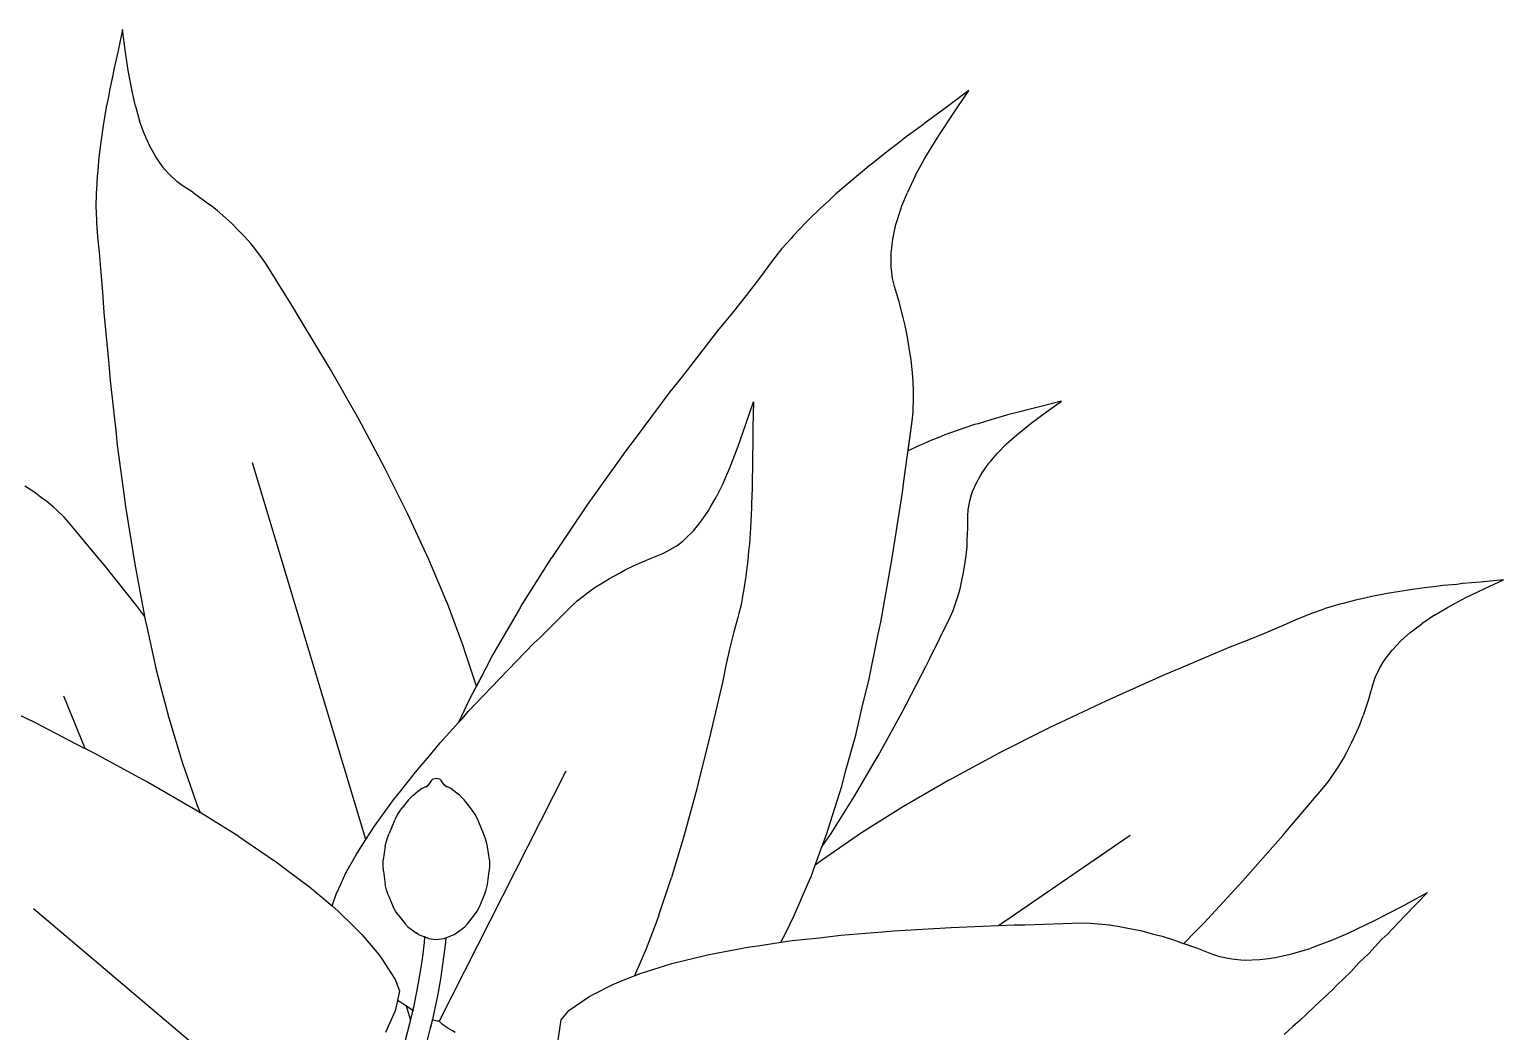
# Model space of a CAD drawing. Header units: metres. Extents: x 244.4 to 340.3, y -4.1 to 64.3.
# Drawn here: x 247.7429 to 248.2057, y 33.5331 to 33.8478 of the extents above; entities that cross this region are included whole.
import ezdxf

# ---------------------------------------------------------------- set-up
doc = ezdxf.new("R2010")
doc.units = ezdxf.units.M
doc.layers.add('Edges', color=7, linetype='Continuous')

msp = doc.modelspace()

# ---------------------------------------------------------------- linework, layer by layer
at = {"layer": 'Edges'}
for p, q in [((247.7722, 33.84777), (247.77067, 33.84063)), ((247.77303, 33.84134), (247.7722, 33.84777)), ((247.77396, 33.83484), (247.77303, 33.84134)), ((247.77067, 33.84063), (247.76941, 33.83517)), ((247.76912, 33.83339), (247.76816, 33.82918)), ((247.76941, 33.83517), (247.76912, 33.83339)), ((247.77514, 33.82836), (247.77396, 33.83484)), ((247.76816, 33.82918), (247.76766, 33.82612)), ((247.7762, 33.82373), (247.77514, 33.82836)), ((248.03786, 33.82862), (248.03026, 33.82292)), ((248.0331, 33.8216), (248.03786, 33.82862)), ((247.76705, 33.82333), (247.76634, 33.81884)), ((247.76766, 33.82612), (247.76705, 33.82333)), ((247.7762, 33.82373), (247.77753, 33.81911)), ((248.03026, 33.82292), (248.02441, 33.8187)), ((247.76634, 33.81884), (247.76608, 33.81762)), ((247.77877, 33.81568), (247.77753, 33.81911)), ((248.02441, 33.8187), (248.02261, 33.81723)), ((248.02843, 33.81452), (248.0331, 33.8216)), ((247.76608, 33.81762), (247.76524, 33.81162)), ((247.77907, 33.81486), (247.77877, 33.81568)), ((247.78077, 33.81111), (247.77907, 33.81486)), ((248.01813, 33.81402), (248.01505, 33.81151)), ((248.02261, 33.81723), (248.01813, 33.81402)), ((248.02404, 33.80732), (248.02843, 33.81452)), ((247.76524, 33.81162), (247.76462, 33.80676)), ((247.78156, 33.80964), (247.78077, 33.81111)), ((247.78264, 33.80775), (247.78156, 33.80964)), ((248.01213, 33.8094), (248.00767, 33.80577)), ((248.01505, 33.81151), (248.01213, 33.8094)), ((247.76446, 33.80451), (247.76416, 33.80158)), ((247.76462, 33.80676), (247.76446, 33.80451)), ((247.7847, 33.80476), (247.78264, 33.80775)), ((247.78537, 33.80394), (247.7847, 33.80476)), ((248.00641, 33.80484), (248.00059, 33.79997)), ((248.00767, 33.80577), (248.00641, 33.80484)), ((248.02115, 33.80206), (248.02404, 33.80732)), ((247.76416, 33.80158), (247.76397, 33.79752)), ((247.78689, 33.80223), (247.78537, 33.80394)), ((247.78922, 33.80006), (247.78689, 33.80223)), ((247.79088, 33.79882), (247.78922, 33.80006)), ((248.00059, 33.79997), (247.99597, 33.79602)), ((248.02115, 33.80206), (248.01854, 33.79661)), ((247.7639, 33.79653), (247.76382, 33.79171)), ((247.76397, 33.79752), (247.7639, 33.79653)), ((247.79433, 33.79656), (247.79088, 33.79882)), ((247.79433, 33.79656), (247.79943, 33.79286)), ((247.99597, 33.79602), (247.99395, 33.79409)), ((248.01685, 33.79239), (248.01854, 33.79661)), ((247.76382, 33.79171), (247.76386, 33.79071)), ((247.76386, 33.79071), (247.76394, 33.78711)), ((247.80184, 33.79093), (247.79943, 33.79286)), ((247.80362, 33.78937), (247.80184, 33.79093)), ((247.99124, 33.79168), (247.98771, 33.78817)), ((247.99395, 33.79409), (247.99124, 33.79168)), ((248.01495, 33.78652), (248.01646, 33.79138)), ((248.01646, 33.79138), (248.01685, 33.79239)), ((247.76394, 33.78711), (247.76418, 33.78411)), ((247.80635, 33.78694), (247.80362, 33.78937)), ((247.8088, 33.78448), (247.80635, 33.78694)), ((247.98683, 33.78735), (247.98281, 33.7831)), ((247.98771, 33.78817), (247.98683, 33.78735)), ((248.01449, 33.78451), (248.01495, 33.78652)), ((247.76418, 33.78411), (247.76427, 33.78267)), ((247.76427, 33.78267), (247.7648, 33.77772)), ((247.81043, 33.78281), (247.8088, 33.78448)), ((247.81229, 33.7807), (247.81043, 33.78281)), ((247.98203, 33.78218), (247.97918, 33.77895)), ((247.98281, 33.7831), (247.98203, 33.78218)), ((248.01346, 33.77748), (248.01396, 33.78189)), ((248.01396, 33.78189), (248.01449, 33.78451)), ((247.7648, 33.77772), (247.76539, 33.77145)), ((247.81323, 33.77952), (247.81229, 33.7807)), ((247.81562, 33.77646), (247.81323, 33.77952)), ((247.97918, 33.77895), (247.97697, 33.77612)), ((248.01343, 33.77618), (248.01346, 33.77748)), ((247.81711, 33.77427), (247.81562, 33.77646)), ((247.8259, 33.76011), (247.81711, 33.77427)), ((247.97589, 33.77479), (247.97241, 33.77007)), ((247.97697, 33.77612), (247.97589, 33.77479)), ((248.01347, 33.77339), (248.01343, 33.77618)), ((248.01393, 33.76952), (248.01347, 33.77339)), ((247.76539, 33.77145), (247.76588, 33.76532)), ((247.97241, 33.77007), (247.96796, 33.76425)), ((248.01449, 33.76704), (248.01393, 33.76952)), ((247.76588, 33.76532), (247.7663, 33.75893)), ((247.96796, 33.76425), (247.96356, 33.75871)), ((248.01597, 33.76221), (248.01449, 33.76704)), ((247.7663, 33.75893), (247.76782, 33.74268)), ((247.82765, 33.75737), (247.8259, 33.76011)), ((247.96356, 33.75871), (247.95894, 33.75311)), ((248.01718, 33.75736), (248.01597, 33.76221)), ((247.8374, 33.74102), (247.82765, 33.75737)), ((248.01785, 33.75478), (248.01718, 33.75736)), ((248.0186, 33.75113), (248.01785, 33.75478)), ((247.95894, 33.75311), (247.94764, 33.7385)), ((248.01905, 33.74832), (248.0186, 33.75113)), ((248.01974, 33.74402), (248.01905, 33.74832)), ((247.76782, 33.74268), (247.76825, 33.73752)), ((247.84631, 33.72537), (247.8374, 33.74102)), ((248.02013, 33.73992), (248.01974, 33.74402)), ((248.02037, 33.7372), (248.02013, 33.73992)), ((247.76825, 33.73752), (247.77014, 33.72078)), ((247.94764, 33.7385), (247.94402, 33.73397)), ((248.02049, 33.73393), (248.02037, 33.7372)), ((247.94402, 33.73397), (247.93279, 33.71889)), ((247.96786, 33.72385), (247.97025, 33.73089)), ((247.97025, 33.73089), (247.97006, 33.72273)), ((248.02037, 33.72773), (248.02047, 33.73218)), ((248.02047, 33.73218), (248.02049, 33.73393)), ((248.06695, 33.73109), (248.06041, 33.72939)), ((248.06219, 33.72768), (248.06695, 33.73109)), ((248.02008, 33.72472), (248.02037, 33.72773)), ((248.04724, 33.72587), (248.0447, 33.72523)), ((248.04995, 33.72672), (248.04724, 33.72587)), ((248.05381, 33.72766), (248.04995, 33.72672)), ((248.05539, 33.72816), (248.05381, 33.72766)), ((248.06041, 33.72939), (248.05539, 33.72816)), ((248.05745, 33.72416), (248.06219, 33.72768)), ((247.84797, 33.72221), (247.84631, 33.72537)), ((247.85443, 33.71021), (247.84797, 33.72221)), ((247.96543, 33.71691), (247.96786, 33.72385)), ((247.97006, 33.72273), (247.97006, 33.7166)), ((248.01742, 33.70596), (248.02008, 33.72472)), ((248.01876, 33.7154), (248.02008, 33.72472)), ((248.03445, 33.72193), (248.03028, 33.72045)), ((248.03965, 33.72368), (248.03445, 33.72193)), ((248.04076, 33.72397), (248.03965, 33.72368)), ((248.0447, 33.72523), (248.04076, 33.72397)), ((248.05287, 33.72045), (248.05745, 33.72416)), ((247.77014, 33.72078), (247.77051, 33.71723)), ((247.77051, 33.71723), (247.77287, 33.69968)), ((247.93279, 33.71889), (247.93039, 33.71578)), ((247.96284, 33.71016), (247.96543, 33.71691)), ((247.97006, 33.7166), (247.96994, 33.71462)), ((248.02182, 33.7169), (248.01876, 33.7154)), ((248.02263, 33.71724), (248.02182, 33.7169)), ((248.02594, 33.71873), (248.02263, 33.71724)), ((248.02841, 33.71967), (248.02594, 33.71873)), ((248.03028, 33.72045), (248.02841, 33.71967)), ((248.04971, 33.71763), (248.04672, 33.71459)), ((248.04971, 33.71763), (248.05287, 33.72045)), ((247.84851, 33.59338), (247.81301, 33.71172)), ((247.93039, 33.71578), (247.9191, 33.69991)), ((247.96994, 33.71462), (247.96997, 33.70998)), ((248.04414, 33.71154), (248.04463, 33.71213)), ((248.04463, 33.71213), (248.04672, 33.71459)), ((247.85755, 33.70389), (247.85443, 33.71021)), ((247.96082, 33.70548), (247.96284, 33.71016)), ((247.96997, 33.70998), (247.9698, 33.70663)), ((248.04033, 33.7056), (248.04128, 33.70729)), ((248.04128, 33.70729), (248.04203, 33.70856)), ((248.04203, 33.70856), (248.04414, 33.71154)), ((247.74427, 33.70258), (247.74147, 33.70435)), ((247.74677, 33.70074), (247.74427, 33.70258)), ((247.86177, 33.69553), (247.85755, 33.70389)), ((247.96082, 33.70548), (247.95856, 33.70093)), ((247.96983, 33.70362), (247.9696, 33.69881)), ((247.9698, 33.70663), (247.96983, 33.70362)), ((248.01698, 33.70233), (248.01742, 33.70596)), ((248.03873, 33.70174), (248.03903, 33.70265)), ((248.03903, 33.70265), (248.04033, 33.7056)), ((247.74844, 33.6995), (247.74677, 33.70074)), ((247.75035, 33.6979), (247.74844, 33.6995)), ((247.75132, 33.697), (247.75035, 33.6979)), ((247.77287, 33.69968), (247.77308, 33.69802)), ((247.77308, 33.69802), (247.77597, 33.67986)), ((247.91803, 33.69845), (247.90691, 33.68196)), ((247.9191, 33.69991), (247.91803, 33.69845)), ((247.95666, 33.69762), (247.95856, 33.70093)), ((247.9696, 33.69881), (247.9696, 33.69751)), ((248.01365, 33.68125), (248.01698, 33.70233)), ((248.03765, 33.69692), (248.03816, 33.69977)), ((248.03816, 33.69977), (248.03873, 33.70174)), ((247.75379, 33.69466), (247.75132, 33.697)), ((247.75534, 33.69295), (247.75379, 33.69466)), ((247.86611, 33.68605), (247.86177, 33.69553)), ((247.95277, 33.69205), (247.95383, 33.69338)), ((247.95383, 33.69338), (247.95621, 33.69685)), ((247.95621, 33.69685), (247.95666, 33.69762)), ((247.9696, 33.69751), (247.96926, 33.69123)), ((248.03753, 33.69501), (248.03765, 33.69692)), ((248.03754, 33.69119), (248.03753, 33.69501)), ((247.76452, 33.68182), (247.75534, 33.69295)), ((247.94884, 33.68781), (247.95138, 33.69038)), ((247.95138, 33.69038), (247.95277, 33.69205)), ((247.96926, 33.69123), (247.96896, 33.68625)), ((248.03736, 33.68743), (248.03754, 33.69119)), ((247.86834, 33.68129), (247.86611, 33.68605)), ((247.94179, 33.68323), (247.94361, 33.68412)), ((247.94361, 33.68412), (247.94626, 33.68576)), ((247.94626, 33.68576), (247.94803, 33.68713)), ((247.94803, 33.68713), (247.94884, 33.68781)), ((247.9687, 33.68397), (247.96848, 33.68104)), ((247.96896, 33.68625), (247.9687, 33.68397)), ((248.037, 33.6826), (248.03727, 33.6854)), ((248.03727, 33.6854), (248.03736, 33.68743)), ((247.76635, 33.67969), (247.76452, 33.68182)), ((247.77654, 33.66685), (247.76635, 33.67969)), ((247.77597, 33.67986), (247.77904, 33.66355)), ((247.87361, 33.66871), (247.86834, 33.68129)), ((247.89708, 33.66636), (247.90691, 33.68196)), ((247.92993, 33.67805), (247.93255, 33.67933)), ((247.93255, 33.67933), (247.93447, 33.68016)), ((247.93447, 33.68016), (247.93807, 33.68178)), ((247.93807, 33.68178), (247.94179, 33.68323)), ((247.96848, 33.68104), (247.96795, 33.67702)), ((248.01018, 33.66167), (248.01365, 33.68125)), ((248.03622, 33.67721), (248.0367, 33.68048)), ((248.0367, 33.68048), (248.037, 33.6826)), ((247.92232, 33.67369), (247.92501, 33.67537)), ((247.92501, 33.67537), (247.92798, 33.67697)), ((247.92798, 33.67697), (247.92993, 33.67805)), ((247.96786, 33.67606), (247.96714, 33.67142)), ((247.96795, 33.67702), (247.96786, 33.67606)), ((248.03557, 33.67417), (248.03622, 33.67721)), ((248.2057, 33.67496), (248.19843, 33.67425)), ((248.19982, 33.67221), (248.2057, 33.67496)), ((247.91485, 33.66831), (247.91851, 33.67117)), ((247.91851, 33.67117), (247.92055, 33.67259)), ((247.92055, 33.67259), (247.92232, 33.67369)), ((247.96694, 33.67047), (247.96632, 33.66712)), ((247.96714, 33.67142), (247.96694, 33.67047)), ((248.03444, 33.66974), (248.03512, 33.67214)), ((248.03512, 33.67214), (248.03557, 33.67417)), ((248.16914, 33.6706), (248.16433, 33.66971)), ((248.17511, 33.67162), (248.16914, 33.6706)), ((248.17636, 33.67175), (248.17511, 33.67162)), ((248.18085, 33.67244), (248.17636, 33.67175)), ((248.18369, 33.6727), (248.18085, 33.67244)), ((248.18676, 33.67315), (248.18369, 33.6727)), ((248.19106, 33.67352), (248.18676, 33.67315)), ((248.19285, 33.67378), (248.19106, 33.67352)), ((248.19843, 33.67425), (248.19285, 33.67378)), ((248.19392, 33.66935), (248.19982, 33.67221)), ((247.77904, 33.66355), (247.77654, 33.66685)), ((247.87413, 33.66749), (247.87361, 33.66871)), ((247.87911, 33.65425), (247.87413, 33.66749)), ((247.89708, 33.66636), (247.89564, 33.66385)), ((247.90326, 33.65684), (247.91319, 33.6668)), ((247.91319, 33.6668), (247.91485, 33.66831)), ((247.96632, 33.66712), (247.96562, 33.66435)), ((248.03289, 33.66528), (248.03402, 33.66849)), ((248.03402, 33.66849), (248.03444, 33.66974)), ((248.1488, 33.66555), (248.1454, 33.66439)), ((248.14975, 33.66589), (248.1488, 33.66555)), ((248.15436, 33.66729), (248.14975, 33.66589)), ((248.15533, 33.66752), (248.15436, 33.66729)), ((248.15925, 33.66857), (248.15533, 33.66752)), ((248.16213, 33.66918), (248.15925, 33.66857)), ((248.16433, 33.66971), (248.16213, 33.66918)), ((248.18401, 33.66384), (248.1881, 33.66626)), ((248.1881, 33.66626), (248.19392, 33.66935)), ((247.77904, 33.66355), (247.77919, 33.6628)), ((247.77919, 33.6628), (247.77978, 33.66015)), ((247.89564, 33.66385), (247.88844, 33.65148)), ((247.96533, 33.66306), (247.96411, 33.65864)), ((247.96562, 33.66435), (247.96533, 33.66306)), ((248.00934, 33.65783), (248.01018, 33.66167)), ((248.02555, 33.65024), (248.03196, 33.66317)), ((248.03196, 33.66317), (248.03289, 33.66528)), ((248.14127, 33.66272), (248.13671, 33.66071)), ((248.14262, 33.66325), (248.14127, 33.66272)), ((248.1454, 33.66439), (248.14262, 33.66325)), ((248.17713, 33.65894), (248.18001, 33.66116)), ((248.18401, 33.66384), (248.18001, 33.66116)), ((247.77978, 33.66015), (247.78275, 33.64671)), ((247.90133, 33.655), (247.90326, 33.65684)), ((247.96411, 33.65864), (247.96274, 33.65318)), ((248.00642, 33.64332), (248.00934, 33.65783)), ((248.13092, 33.65824), (248.12522, 33.65591)), ((248.13671, 33.66071), (248.13092, 33.65824)), ((248.17337, 33.65565), (248.17644, 33.65841)), ((248.17644, 33.65841), (248.17713, 33.65894)), ((247.87988, 33.65189), (247.87911, 33.65425)), ((247.88326, 33.64159), (247.87988, 33.65189)), ((247.89047, 33.64386), (247.90133, 33.655)), ((247.96274, 33.65318), (247.96156, 33.64799)), ((248.11926, 33.65357), (248.10425, 33.64718)), ((248.12522, 33.65591), (248.11926, 33.65357)), ((248.16852, 33.64998), (248.17074, 33.65284)), ((248.17074, 33.65284), (248.17222, 33.65445)), ((248.17222, 33.65445), (248.17337, 33.65565)), ((247.88844, 33.65148), (247.88602, 33.64683)), ((247.96156, 33.64799), (247.96049, 33.64271)), ((248.01679, 33.63316), (248.02435, 33.6477)), ((248.02435, 33.6477), (248.02555, 33.65024)), ((248.10425, 33.64718), (248.09946, 33.6452)), ((248.16542, 33.64423), (248.16677, 33.64712)), ((248.16677, 33.64712), (248.16795, 33.64908)), ((248.16795, 33.64908), (248.16852, 33.64998)), ((247.78275, 33.64671), (247.78402, 33.64184)), ((247.88071, 33.63354), (247.89047, 33.64386)), ((247.88602, 33.64683), (247.88099, 33.63728)), ((247.88602, 33.64683), (247.88326, 33.64159)), ((247.96049, 33.64271), (247.95733, 33.62941)), ((248.0046, 33.6359), (248.00642, 33.64332)), ((248.09946, 33.6452), (248.08409, 33.63831)), ((248.16364, 33.6383), (248.16474, 33.64228)), ((248.16474, 33.64228), (248.16542, 33.64423)), ((247.76038, 33.62199), (247.75375, 33.63841)), ((247.78402, 33.64184), (247.78667, 33.63157)), ((248.08409, 33.63831), (248.08082, 33.63688)), ((248.16364, 33.6383), (248.16166, 33.63232)), ((247.88099, 33.63728), (247.87766, 33.63009)), ((247.87888, 33.63142), (247.88071, 33.63354)), ((248.00236, 33.62616), (248.0046, 33.6359)), ((248.00939, 33.61964), (248.01679, 33.63316)), ((248.08082, 33.63688), (248.06482, 33.6293)), ((247.73969, 33.63254), (247.74453, 33.63024)), ((247.74453, 33.63024), (247.75992, 33.62222)), ((247.78667, 33.63157), (247.79097, 33.61736)), ((247.87192, 33.62379), (247.87766, 33.63009)), ((247.87766, 33.63009), (247.87888, 33.63142)), ((247.95733, 33.62941), (247.95644, 33.62529)), ((248.0633, 33.62859), (248.04689, 33.62031)), ((248.06482, 33.6293), (248.0633, 33.62859)), ((248.15961, 33.62727), (248.16056, 33.62944)), ((248.16056, 33.62944), (248.16166, 33.63232)), ((247.86854, 33.61969), (247.87192, 33.62379)), ((247.95644, 33.62529), (247.95309, 33.61204)), ((247.99938, 33.61548), (248.00236, 33.62616)), ((248.15653, 33.62085), (248.15813, 33.62393)), ((248.15813, 33.62393), (248.15961, 33.62727)), ((247.75992, 33.62222), (247.76038, 33.62199)), ((247.76038, 33.62199), (247.7631, 33.62064)), ((247.7631, 33.62064), (247.77855, 33.61221)), ((247.86409, 33.61456), (247.86854, 33.61969)), ((248.00782, 33.61703), (248.00939, 33.61964)), ((248.03161, 33.61207), (248.04689, 33.62031)), ((248.15543, 33.61879), (248.15653, 33.62085)), ((247.79097, 33.61736), (247.79411, 33.60837)), ((247.85948, 33.60864), (247.86409, 33.61456)), ((247.87164, 33.53648), (247.91143, 33.61491)), ((247.99798, 33.61017), (247.99938, 33.61548)), ((248.00199, 33.60702), (248.00782, 33.61703)), ((248.15096, 33.61191), (248.15315, 33.61512)), ((248.15315, 33.61512), (248.15399, 33.61638)), ((248.15399, 33.61638), (248.15543, 33.61879)), ((247.77855, 33.61221), (247.77997, 33.61148)), ((247.77997, 33.61148), (247.79516, 33.6027)), ((247.86674, 33.60976), (247.86741, 33.61006)), ((247.86736, 33.60985), (247.86786, 33.61027)), ((247.86741, 33.61006), (247.86786, 33.61027)), ((247.86786, 33.61027), (247.86789, 33.61028)), ((247.86789, 33.61028), (247.86793, 33.61033)), ((247.86793, 33.61033), (247.86845, 33.61086)), ((247.86806, 33.61037), (247.86793, 33.61033)), ((247.86806, 33.61037), (247.86795, 33.61023)), ((247.8681, 33.61042), (247.86806, 33.61037)), ((247.86845, 33.61086), (247.8681, 33.61042)), ((247.86833, 33.61057), (247.8681, 33.61042)), ((247.86845, 33.61086), (247.86852, 33.61095)), ((247.86852, 33.61095), (247.86902, 33.61172)), ((247.86891, 33.61145), (247.86852, 33.61095)), ((247.86902, 33.61172), (247.86933, 33.6121)), ((247.86933, 33.6121), (247.86972, 33.6124)), ((247.86972, 33.6124), (247.87018, 33.61258)), ((247.87018, 33.61258), (247.87067, 33.61264)), ((247.87067, 33.61264), (247.87117, 33.61258)), ((247.87117, 33.61258), (247.87163, 33.6124)), ((247.87163, 33.6124), (247.87202, 33.6121)), ((247.87202, 33.6121), (247.87232, 33.61172)), ((247.87283, 33.61095), (247.87232, 33.61172)), ((247.8729, 33.61086), (247.87283, 33.61095)), ((247.87342, 33.61033), (247.8729, 33.61086)), ((247.87325, 33.61042), (247.8729, 33.61086)), ((247.87325, 33.61042), (247.87302, 33.61057)), ((247.87329, 33.61037), (247.87325, 33.61042)), ((247.8734, 33.61023), (247.87329, 33.61037)), ((247.87342, 33.61033), (247.87329, 33.61037)), ((247.87345, 33.61028), (247.87342, 33.61033)), ((247.87348, 33.61027), (247.87345, 33.61028)), ((247.87393, 33.61006), (247.87348, 33.61027)), ((247.87399, 33.60985), (247.87348, 33.61027)), ((247.8746, 33.60976), (247.87393, 33.61006)), ((247.95309, 33.61204), (247.95246, 33.60931)), ((247.99367, 33.59663), (247.99798, 33.61017)), ((248.02926, 33.61069), (248.01737, 33.60378)), ((248.03161, 33.61207), (248.02926, 33.61069)), ((248.14933, 33.60983), (248.15096, 33.61191)), ((247.79411, 33.60837), (247.79563, 33.60405)), ((247.85176, 33.59828), (247.8572, 33.60584)), ((247.8572, 33.60584), (247.85948, 33.60864)), ((247.86195, 33.60581), (247.85999, 33.60332)), ((247.86195, 33.60581), (247.86264, 33.60659)), ((247.86264, 33.60659), (247.8634, 33.60731)), ((247.8634, 33.60731), (247.86423, 33.60796)), ((247.86611, 33.60937), (247.86423, 33.60796)), ((247.86611, 33.60937), (247.86674, 33.60976)), ((247.87523, 33.60937), (247.8746, 33.60976)), ((247.87712, 33.60796), (247.87523, 33.60937)), ((247.87794, 33.60731), (247.87712, 33.60796)), ((247.8787, 33.60659), (247.87794, 33.60731)), ((247.8794, 33.60581), (247.8787, 33.60659)), ((247.88136, 33.60332), (247.8794, 33.60581)), ((247.95246, 33.60931), (247.94879, 33.59595)), ((247.99877, 33.60199), (248.00199, 33.60702)), ((248.13851, 33.59715), (248.14933, 33.60983)), ((247.79516, 33.6027), (247.79652, 33.60186)), ((247.79563, 33.60405), (247.79652, 33.60186)), ((247.80862, 33.59436), (247.79652, 33.60186)), ((247.85791, 33.60007), (247.85852, 33.6012)), ((247.85852, 33.6012), (247.85921, 33.60228)), ((247.85921, 33.60228), (247.85999, 33.60332)), ((247.88213, 33.60228), (247.88136, 33.60332)), ((247.88283, 33.6012), (247.88213, 33.60228)), ((247.88344, 33.60007), (247.88283, 33.6012)), ((247.99459, 33.59528), (247.99877, 33.60199)), ((248.01311, 33.60109), (248.00413, 33.59544)), ((248.01737, 33.60378), (248.01311, 33.60109)), ((247.84851, 33.59338), (247.85124, 33.59759)), ((247.85124, 33.59759), (247.85176, 33.59828)), ((247.85737, 33.59889), (247.85584, 33.59528)), ((247.85737, 33.59889), (247.85791, 33.60007)), ((247.88397, 33.59889), (247.88344, 33.60007)), ((247.88551, 33.59528), (247.88397, 33.59889)), ((247.99328, 33.59533), (247.99367, 33.59663)), ((248.13643, 33.59464), (248.13851, 33.59715)), ((247.80862, 33.59436), (247.81065, 33.59296)), ((247.81065, 33.59296), (247.82052, 33.58632)), ((247.8463, 33.58997), (247.84851, 33.59338)), ((247.85458, 33.59116), (247.85491, 33.59256)), ((247.85491, 33.59256), (247.85533, 33.59393)), ((247.85533, 33.59393), (247.85584, 33.59528)), ((247.88602, 33.59393), (247.88551, 33.59528)), ((247.88643, 33.59256), (247.88602, 33.59393)), ((247.88676, 33.59116), (247.88643, 33.59256)), ((247.94849, 33.59473), (247.94451, 33.5815)), ((247.94879, 33.59595), (247.94849, 33.59473)), ((247.99173, 33.59111), (247.99328, 33.59533)), ((247.99173, 33.59111), (247.99459, 33.59528)), ((248.00413, 33.59544), (247.9919, 33.58703)), ((248.04713, 33.5664), (248.08849, 33.59472)), ((248.12382, 33.58039), (248.13643, 33.59464)), ((247.84231, 33.58288), (247.84552, 33.58858)), ((247.84552, 33.58858), (247.8463, 33.58997)), ((247.85394, 33.5852), (247.85402, 33.58696)), ((247.85458, 33.59116), (247.85402, 33.58696)), ((247.88733, 33.58696), (247.88676, 33.59116)), ((247.88733, 33.58696), (247.8874, 33.5852)), ((247.9896, 33.5853), (247.99173, 33.59111)), ((247.9919, 33.58703), (247.9896, 33.5853)), ((247.82052, 33.58632), (247.82399, 33.58369)), ((247.82399, 33.58369), (247.8309, 33.57853)), ((247.84077, 33.57956), (247.84231, 33.58288)), ((247.85409, 33.58344), (247.85394, 33.5852)), ((247.85409, 33.58344), (247.85465, 33.57925)), ((247.88669, 33.57925), (247.88726, 33.58344)), ((247.8874, 33.5852), (247.88726, 33.58344)), ((247.98832, 33.5818), (247.9896, 33.5853)), ((247.8309, 33.57853), (247.83794, 33.57255)), ((247.83923, 33.5762), (247.84077, 33.57956)), ((247.855, 33.57759), (247.85465, 33.57925)), ((247.85556, 33.57598), (247.855, 33.57759)), ((247.88579, 33.57598), (247.88635, 33.57759)), ((247.88635, 33.57759), (247.88669, 33.57925)), ((247.94056, 33.56968), (247.94451, 33.5815)), ((247.98306, 33.56948), (247.98732, 33.57947)), ((247.98732, 33.57947), (247.98832, 33.5818)), ((248.11162, 33.56714), (248.12382, 33.58039)), ((247.83794, 33.57255), (247.83923, 33.5762)), ((247.85556, 33.57598), (247.85712, 33.5723)), ((247.88422, 33.5723), (247.88579, 33.57598)), ((248.17353, 33.57228), (248.18187, 33.57672)), ((248.18187, 33.57672), (248.17459, 33.56934)), ((247.82951, 33.49947), (247.7442, 33.57157)), ((247.83794, 33.57255), (247.8398, 33.57096)), ((247.8398, 33.57096), (247.84497, 33.56589)), ((247.85781, 33.57094), (247.85712, 33.5723)), ((247.85869, 33.5697), (247.85781, 33.57094)), ((247.85869, 33.5697), (247.86089, 33.56691)), ((247.88046, 33.56691), (247.88266, 33.5697)), ((247.88266, 33.5697), (247.88353, 33.57094)), ((247.88353, 33.57094), (247.88422, 33.5723)), ((247.94056, 33.56968), (247.93986, 33.56786)), ((247.98035, 33.56405), (247.98306, 33.56948)), ((248.16524, 33.56798), (248.17353, 33.57228)), ((248.17459, 33.56934), (248.16925, 33.56368)), ((247.84497, 33.56589), (247.84724, 33.5636)), ((247.84724, 33.5636), (247.85253, 33.55734)), ((247.86175, 33.56602), (247.86089, 33.56691)), ((247.86175, 33.56602), (247.86437, 33.56407)), ((247.86508, 33.56357), (247.86437, 33.56407)), ((247.87626, 33.56357), (247.87698, 33.56407)), ((247.87698, 33.56407), (247.87959, 33.56602)), ((247.87959, 33.56602), (247.88046, 33.56691)), ((247.93986, 33.56786), (247.93655, 33.5591)), ((247.97887, 33.56111), (247.98035, 33.56405)), ((247.9977, 33.56336), (248.01078, 33.56437)), ((248.01078, 33.56437), (248.01432, 33.56472)), ((248.01432, 33.56472), (248.03233, 33.56576)), ((248.03233, 33.56576), (248.04713, 33.5664)), ((248.04713, 33.5664), (248.05207, 33.56661)), ((248.05207, 33.56661), (248.05546, 33.56662)), ((248.05546, 33.56662), (248.07331, 33.56718)), ((248.07331, 33.56718), (248.07616, 33.56713)), ((248.07616, 33.56713), (248.08204, 33.56658)), ((248.08204, 33.56658), (248.08516, 33.56612)), ((248.08516, 33.56612), (248.08775, 33.5656)), ((248.08775, 33.5656), (248.0917, 33.56481)), ((248.0917, 33.56481), (248.09583, 33.5637)), ((248.09583, 33.5637), (248.09857, 33.56299)), ((248.10538, 33.56073), (248.10912, 33.56461)), ((248.10912, 33.56461), (248.11162, 33.56714)), ((248.15103, 33.56145), (248.15696, 33.56401)), ((248.15696, 33.56401), (248.16524, 33.56798)), ((248.16925, 33.56368), (248.16741, 33.56195)), ((247.86508, 33.56357), (247.867, 33.5628)), ((247.86684, 33.56107), (247.86619, 33.55579)), ((247.867, 33.5628), (247.86684, 33.56107)), ((247.86702, 33.563), (247.867, 33.5628)), ((247.867, 33.5628), (247.86778, 33.56248)), ((247.86821, 33.56234), (247.86778, 33.56248)), ((247.86821, 33.56234), (247.87067, 33.56202)), ((247.87067, 33.56202), (247.87314, 33.56234)), ((247.87351, 33.56101), (247.87286, 33.55571)), ((247.87314, 33.56234), (247.87357, 33.56248)), ((247.87365, 33.56252), (247.87351, 33.56101)), ((247.87357, 33.56248), (247.87365, 33.56252)), ((247.87365, 33.56252), (247.87626, 33.56357)), ((247.93655, 33.5591), (247.93517, 33.55597)), ((247.95685, 33.55735), (247.96847, 33.5596)), ((247.96847, 33.5596), (247.97301, 33.5602)), ((247.97301, 33.5602), (247.97887, 33.56111)), ((247.97887, 33.56111), (247.98243, 33.56166)), ((247.98243, 33.56166), (247.991, 33.56253)), ((247.991, 33.56253), (247.9977, 33.56336)), ((248.09857, 33.56299), (248.10211, 33.5619)), ((248.10211, 33.5619), (248.10461, 33.56099)), ((248.10461, 33.56099), (248.10935, 33.55936)), ((248.10538, 33.56073), (248.10935, 33.55936)), ((248.10935, 33.55936), (248.11405, 33.55746)), ((248.14033, 33.55781), (248.14497, 33.55921)), ((248.15103, 33.56145), (248.14497, 33.55921)), ((248.16741, 33.56195), (248.1634, 33.55763)), ((247.85253, 33.55734), (247.85361, 33.55588)), ((247.85361, 33.55588), (247.85778, 33.54947)), ((247.86619, 33.55579), (247.86551, 33.55134)), ((247.87274, 33.55487), (247.87195, 33.54958)), ((247.87286, 33.55571), (247.87274, 33.55487)), ((247.93517, 33.55597), (247.93284, 33.5506)), ((247.94264, 33.55382), (247.94457, 33.55443)), ((247.94457, 33.55443), (247.95578, 33.55717)), ((247.95578, 33.55717), (247.95685, 33.55735)), ((248.11405, 33.55746), (248.11651, 33.55668)), ((248.11651, 33.55668), (248.12039, 33.5559)), ((248.12039, 33.5559), (248.12322, 33.55563)), ((248.12322, 33.55563), (248.12456, 33.55555)), ((248.12456, 33.55555), (248.12914, 33.55571)), ((248.12914, 33.55571), (248.13188, 33.55603)), ((248.13188, 33.55603), (248.13402, 33.55634)), ((248.13402, 33.55634), (248.13925, 33.55749)), ((248.13925, 33.55749), (248.14033, 33.55781)), ((248.16032, 33.55468), (248.15773, 33.55188)), ((248.1634, 33.55763), (248.16032, 33.55468)), ((247.86551, 33.55134), (247.86457, 33.54607)), ((247.93039, 33.54962), (247.9347, 33.55135)), ((247.93284, 33.5506), (247.9347, 33.55135)), ((247.9347, 33.55135), (247.94264, 33.55382)), ((248.15773, 33.55188), (248.15333, 33.54763)), ((247.85778, 33.54947), (247.85801, 33.54895)), ((247.85801, 33.54895), (247.85908, 33.54585)), ((247.85908, 33.54585), (247.85843, 33.54286)), ((247.86457, 33.54607), (247.86348, 33.54079)), ((247.87195, 33.54958), (247.871, 33.54428)), ((247.92012, 33.54481), (247.92604, 33.54786)), ((247.92604, 33.54786), (247.93039, 33.54962)), ((248.1522, 33.54643), (248.14641, 33.54093)), ((248.15333, 33.54763), (248.1522, 33.54643)), ((247.85843, 33.54286), (247.85774, 33.5396)), ((247.85954, 33.54218), (247.85843, 33.54286)), ((247.86082, 33.54136), (247.85954, 33.54218)), ((247.86128, 33.54105), (247.86082, 33.54136)), ((247.86255, 33.53683), (247.86128, 33.54105)), ((247.86202, 33.54056), (247.86128, 33.54105)), ((247.86313, 33.53977), (247.86202, 33.54056)), ((247.86348, 33.54079), (247.86255, 33.53683)), ((247.86348, 33.54079), (247.86322, 33.53971)), ((247.871, 33.54428), (247.86991, 33.53899)), ((247.91231, 33.53967), (247.91855, 33.54396)), ((247.91855, 33.54396), (247.92012, 33.54481)), ((248.14641, 33.54093), (248.1418, 33.53658)), ((247.85774, 33.5396), (247.85469, 33.5328)), ((247.86255, 33.53683), (247.86224, 33.53552)), ((247.8626, 33.53668), (247.86255, 33.53683)), ((247.86322, 33.53971), (247.86313, 33.53977)), ((247.86329, 33.53965), (247.86322, 33.53971)), ((247.86355, 33.53946), (247.86342, 33.53956)), ((247.86943, 33.53683), (247.86867, 33.5337)), ((247.86926, 33.53688), (247.86943, 33.53683)), ((247.86991, 33.53899), (247.86943, 33.53683)), ((247.86943, 33.53683), (247.87002, 33.53666)), ((247.87002, 33.53666), (247.87054, 33.53655)), ((247.87054, 33.53655), (247.87098, 33.53648)), ((247.87098, 33.53648), (247.87135, 33.53645)), ((247.87135, 33.53645), (247.87164, 33.53648)), ((247.87169, 33.53628), (247.87164, 33.53648)), ((247.87186, 33.53602), (247.87169, 33.53628)), ((247.87214, 33.53571), (247.87186, 33.53602)), ((247.90891, 33.53041), (247.90983, 33.53673)), ((247.90983, 33.53673), (247.91192, 33.53927)), ((247.91192, 33.53927), (247.91231, 33.53967)), ((248.1418, 33.53658), (248.13957, 33.5347)), ((247.86224, 33.53552), (247.86086, 33.53024)), ((247.86867, 33.5337), (247.86728, 33.52842)), ((247.86902, 33.53473), (247.86904, 33.53468)), ((247.87254, 33.53536), (247.87214, 33.53571)), ((247.87303, 33.53498), (247.87254, 33.53536)), ((247.87362, 33.53457), (247.87303, 33.53498)), ((247.87429, 33.53414), (247.87362, 33.53457)), ((247.87502, 33.5337), (247.87429, 33.53414)), ((247.8758, 33.53326), (247.87502, 33.5337)), ((247.87661, 33.53283), (247.8758, 33.53326)), ((248.13957, 33.5347), (248.13681, 33.53218))]:
    msp.add_line(p, q, dxfattribs=at)

doc.saveas('drawing.dxf')
